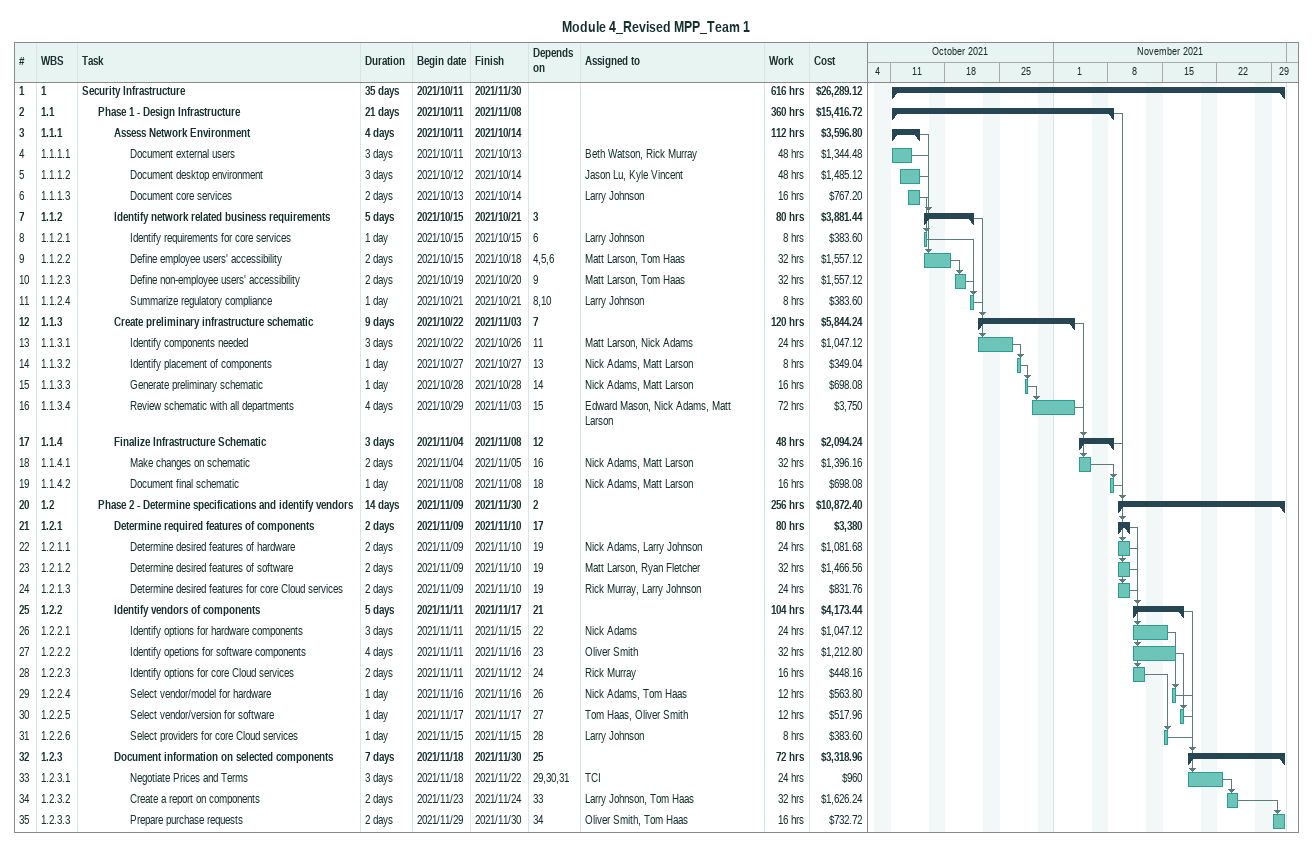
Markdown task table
Module 4_Revised MPP_Team 1

| ID | WBS | Task | Duration | Start | Finish | Predecessors | Resources | Work (h) | Cost ($) |
|---|---|---|---|---|---|---|---|---|---|
| 1 | 1 | **Security Infrastructure** | 35d | 2021-10-11 | 2021-11-30 |  |  | 616 | 26289.12 |
| 2 | 1.1 | **Phase 1 - Design Infrastructure** | 21d | 2021-10-11 | 2021-11-08 |  |  | 360 | 15416.72 |
| 3 | 1.1.1 | **Assess Network Environment** | 4d | 2021-10-11 | 2021-10-14 |  |  | 112 | 3596.80 |
| 4 | 1.1.1.1 | Document external users | 3d | 2021-10-11 | 2021-10-13 |  | Beth Watson, Rick Murray | 48 | 1344.48 |
| 5 | 1.1.1.2 | Document desktop environment | 3d | 2021-10-12 | 2021-10-14 |  | Jason Lu, Kyle Vincent | 48 | 1485.12 |
| 6 | 1.1.1.3 | Document core services | 2d | 2021-10-13 | 2021-10-14 |  | Larry Johnson | 16 | 767.20 |
| 7 | 1.1.2 | **Identify network related business requirements** | 5d | 2021-10-15 | 2021-10-21 | 3 |  | 80 | 3881.44 |
| 8 | 1.1.2.1 | Identify requirements for core services | 1d | 2021-10-15 | 2021-10-15 | 6 | Larry Johnson | 8 | 383.60 |
| 9 | 1.1.2.2 | Define employee users' accessibility | 2d | 2021-10-15 | 2021-10-18 | 4, 5, 6 | Matt Larson, Tom Haas | 32 | 1557.12 |
| 10 | 1.1.2.3 | Define non-employee users' accessibility | 2d | 2021-10-19 | 2021-10-20 | 9 | Matt Larson, Tom Haas | 32 | 1557.12 |
| 11 | 1.1.2.4 | Summarize regulatory compliance | 1d | 2021-10-21 | 2021-10-21 | 8, 10 | Larry Johnson | 8 | 383.60 |
| 12 | 1.1.3 | **Create preliminary infrastructure schematic** | 9d | 2021-10-22 | 2021-11-03 | 7 |  | 120 | 5844.24 |
| 13 | 1.1.3.1 | Identify components needed | 3d | 2021-10-22 | 2021-10-26 | 11 | Matt Larson, Nick Adams | 24 | 1047.12 |
| 14 | 1.1.3.2 | Identify placement of components | 1d | 2021-10-27 | 2021-10-27 | 13 | Nick Adams, Matt Larson | 8 | 349.04 |
| 15 | 1.1.3.3 | Generate preliminary schematic | 1d | 2021-10-28 | 2021-10-28 | 14 | Nick Adams, Matt Larson | 16 | 698.08 |
| 16 | 1.1.3.4 | Review schematic with all departments | 4d | 2021-10-29 | 2021-11-03 | 15 | Edward Mason, Nick Adams, Matt Larson | 72 | 3750 |
| 17 | 1.1.4 | **Finalize Infrastructure Schematic** | 3d | 2021-11-04 | 2021-11-08 | 12 |  | 48 | 2094.24 |
| 18 | 1.1.4.1 | Make changes on schematic | 2d | 2021-11-04 | 2021-11-05 | 16 | Nick Adams, Matt Larson | 32 | 1396.16 |
| 19 | 1.1.4.2 | Document final schematic | 1d | 2021-11-08 | 2021-11-08 | 18 | Nick Adams, Matt Larson | 16 | 698.08 |
| 20 | 1.2 | **Phase 2 - Determine specifications and identify vendors** | 14d | 2021-11-09 | 2021-11-30 | 2 |  | 256 | 10872.40 |
| 21 | 1.2.1 | **Determine required features of components** | 2d | 2021-11-09 | 2021-11-10 | 17 |  | 80 | 3380 |
| 22 | 1.2.1.1 | Determine desired features of hardware | 2d | 2021-11-09 | 2021-11-10 | 19 | Nick Adams, Larry Johnson | 24 | 1081.68 |
| 23 | 1.2.1.2 | Determine desired features of software | 2d | 2021-11-09 | 2021-11-10 | 19 | Matt Larson, Ryan Fletcher | 32 | 1466.56 |
| 24 | 1.2.1.3 | Determine desired features for core Cloud services | 2d | 2021-11-09 | 2021-11-10 | 19 | Rick Murray, Larry Johnson | 24 | 831.76 |
| 25 | 1.2.2 | **Identify vendors of components** | 5d | 2021-11-11 | 2021-11-17 | 21 |  | 104 | 4173.44 |
| 26 | 1.2.2.1 | Identify options for hardware components | 3d | 2021-11-11 | 2021-11-15 | 22 | Nick Adams | 24 | 1047.12 |
| 27 | 1.2.2.2 | Identify opetions for software components | 4d | 2021-11-11 | 2021-11-16 | 23 | Oliver Smith | 32 | 1212.80 |
| 28 | 1.2.2.3 | Identify options for core Cloud services | 2d | 2021-11-11 | 2021-11-12 | 24 | Rick Murray | 16 | 448.16 |
| 29 | 1.2.2.4 | Select vendor/model for hardware | 1d | 2021-11-16 | 2021-11-16 | 26 | Nick Adams, Tom Haas | 12 | 563.80 |
| 30 | 1.2.2.5 | Select vendor/version for software | 1d | 2021-11-17 | 2021-11-17 | 27 | Tom Haas, Oliver Smith | 12 | 517.96 |
| 31 | 1.2.2.6 | Select providers for core Cloud services | 1d | 2021-11-15 | 2021-11-15 | 28 | Larry Johnson | 8 | 383.60 |
| 32 | 1.2.3 | **Document information on selected components** | 7d | 2021-11-18 | 2021-11-30 | 25 |  | 72 | 3318.96 |
| 33 | 1.2.3.1 | Negotiate Prices and Terms | 3d | 2021-11-18 | 2021-11-22 | 29, 30, 31 | TCI | 24 | 960 |
| 34 | 1.2.3.2 | Create a report on components | 2d | 2021-11-23 | 2021-11-24 | 33 | Larry Johnson, Tom Haas | 32 | 1626.24 |
| 35 | 1.2.3.3 | Prepare purchase requests | 2d | 2021-11-29 | 2021-11-30 | 34 | Oliver Smith, Tom Haas | 16 | 732.72 |
